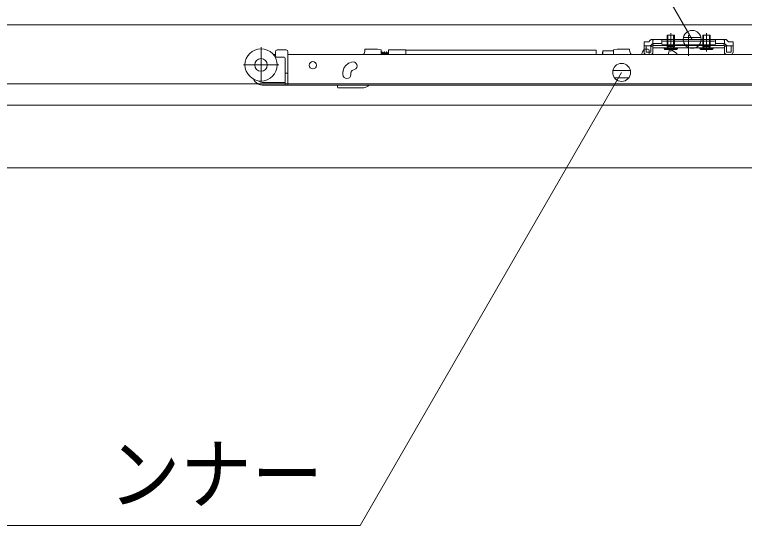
# Model space of a CAD drawing. Units: millimetres, scale not verified. Extents: x -6062 to 6062, y -3045 to 3045.
# Drawn here: x -3785.6 to -3377.3, y 120 to 405.6 of the extents above; entities that cross this region are included whole.
import ezdxf
from ezdxf.enums import TextEntityAlignment as Align

# ---------------------------------------------------------------- set-up
doc = ezdxf.new("R2010")
doc.units = ezdxf.units.MM
doc.header["$LTSCALE"] = 20
doc.layers.add('0-3_2寸法-3', color=7, linetype='Continuous', lineweight=9)
doc.layers.add('0-4_3一般', color=7, linetype='Continuous', lineweight=9)
doc.styles.add('ＭＳ ゴシック', font='')
doc.styles.get('ＭＳ ゴシック').set_extended_font_data('MS Gothic')

# ---------------------------------------------------------------- blocks, each defined once
blk = doc.blocks.new('グループ-156')
at = {"layer": '0-4_3一般'}
for p, q in [((-76990, 8000), (18030, 8000)), ((-32660, 7836.1), (-32660, 7882.1)), ((-32652.4, 7836.1), (-32652.4, 7882.1)), ((-32620, 7699.1), (-32620, 7905.1)), ((-32620, 7867.1), (-32620, 7749.1)), ((-32587.6, 7882.1), (-32587.6, 7836.1)), ((-32420, 7884.2), (-32420, 7730.2)), ((-32420, 7651.9), (-32420, 7853.3)), ((-32260, 7836.1), (-32260, 7882.1)), ((-32260, 7882.1), (-32180, 7882.1)), ((-32252.4, 7836.1), (-32252.4, 7882.1)), ((-32220, 7699.1), (-32220, 7905.1)), ((-32220, 7867.1), (-32220, 7749.1)), ((-32187.6, 7882.1), (-32187.6, 7836.1)), ((-32180, 7882.1), (-32180, 7836.1)), ((-32918, 7764.1), (-32918, 7808.1)), ((-32867.1, 7808.1), (-32918, 7808.1)), ((-32918, 7762.1), (-32894, 7762.1)), ((-32918, 7742.1), (-32918, 7762.1)), ((-32894, 7762.1), (-32894, 7742.1)), ((-32867.1, 7808.1), (-32852.5, 7822.6)), ((-32848, 7762.1), (-32867.1, 7762.1)), ((-32839.1, 7836.1), (-32852.5, 7822.6)), ((-32848, 7762.1), (-32834.5, 7775.6)), ((-32839.1, 7836.1), (-32820, 7836.1)), ((-32820, 7790.1), (-32834.5, 7775.6)), ((-32820, 7836.1), (-32820, 7790.1)), ((-32820, 7826.1), (-32800, 7836.1)), ((-32720, 7836.1), (-32820, 7836.1)), ((-32820, 7780.1), (-32800, 7790.1)), ((-32820, 7790.1), (-32820, 7780.1)), ((-32820, 7790.1), (-32800, 7790.1)), ((-32820, 7766.1), (-32020, 7766.1)), ((-32820, 7766.1), (-32820, 7742.1)), ((-32800, 7790.1), (-32720, 7790.1)), ((-32720, 7836.1), (-32120, 7836.1)), ((-32720, 7825.2), (-32720, 7836.1)), ((-32720, 7784.1), (-32720, 7790.1)), ((-32710, 7815.2), (-32130, 7815.2)), ((-32130, 7774.1), (-32710, 7774.1)), ((-32661, 7722.1), (-32642.8, 7758.9)), ((-32660, 7756.2), (-32660, 7836.1)), ((-32652.4, 7756.2), (-32652.4, 7836.1)), ((-32642.8, 7758.9), (-32620, 7771)), ((-32620, 7713.6), (-32620, 7797.6)), ((-32620, 7771), (-32597.2, 7758.9)), ((-32597.2, 7758.9), (-32579, 7722.1)), ((-32587.6, 7836.1), (-32587.6, 7756.2)), ((-32580, 7836.1), (-32580, 7756.2)), ((-32260, 7756.2), (-32260, 7836.1)), ((-32252.4, 7756.2), (-32252.4, 7836.1)), ((-32220, 7713.6), (-32220, 7797.6)), ((-32187.6, 7836.1), (-32187.6, 7756.2)), ((-32180, 7836.1), (-32180, 7756.2)), ((-32020, 7836.1), (-32120, 7836.1)), ((-32120, 7836.1), (-32120, 7825.2)), ((-32120, 7815.2), (-32120, 7825.2)), ((-32120, 7815.2), (-32120, 7790.1)), ((-32120, 7790.1), (-32120, 7784.1)), ((-32120, 7790.1), (-32040, 7790.1)), ((-32040, 7836.1), (-32020, 7826.1)), ((-32040, 7790.1), (-32020, 7790.1)), ((-32040, 7790.1), (-32020, 7780.1)), ((-32020, 7790.1), (-32020, 7836.1)), ((-32020, 7836.1), (-32000.9, 7836.1)), ((-32005.5, 7775.6), (-32020, 7790.1)), ((-32020, 7780.1), (-32020, 7790.1)), ((-32020, 7766.1), (-32020, 7742.1)), ((-31992, 7762.1), (-32005.5, 7775.6)), ((-32000.9, 7836.1), (-31987.5, 7822.6)), ((-31992, 7762.1), (-31972.9, 7762.1)), ((-31987.5, 7822.6), (-31972.9, 7808.1)), ((-31922, 7808.1), (-31972.9, 7808.1)), ((-31972.9, 7762.1), (-31922, 7762.1)), ((-31946, 7762.1), (-31922, 7762.1)), ((-31946, 7742.1), (-31946, 7762.1)), ((-31922, 7808.1), (-31922, 7764.1)), ((-31922, 7764.1), (-31922, 7762.1)), ((-31922, 7762.1), (-31922, 7742.1)), ((-37203.9, 7747.9), (-37203.9, 7351.9)), ((-37043.9, 7697.9), (-37043.9, 7655.9)), ((-36923.9, 7717.9), (-37023.9, 7717.9)), ((-36903.9, 7697.9), (-36903.9, 7665.1)), ((-36041.5, 7713.9), (-36041.5, 7727.9)), ((-35778.4, 7686.9), (-35778.3, 7687.5)), ((-35584.3, 7716.9), (-35778.3, 7716.9)), ((-35778.3, 7665.9), (-35778.3, 7716.9)), ((-35584.3, 7716.9), (-35584.3, 7665.9)), ((-33454.3, 7715.9), (-35584.3, 7715.9)), ((-33454.3, 7715.9), (-33454.3, 7665.9)), ((-33384.9, 7690.9), (-33384.9, 7665.9)), ((-33259.9, 7705.9), (-33379.9, 7705.9)), ((-33379.9, 7705.9), (-33379.9, 7665.9)), ((-33219.9, 7727.9), (-33259.9, 7717.9)), ((-33259.9, 7705.9), (-33259.9, 7717.9)), ((-33259.9, 7705.9), (-33259.9, 7665.9)), ((-33219.9, 7727.9), (-33079.9, 7727.9)), ((-33079.9, 7713.9), (-33079.9, 7727.9)), ((-32934.4, 7695.9), (-32945.6, 7665.9)), ((-32930.2, 7707.1), (-32934.4, 7695.9)), ((-32918, 7692.1), (-32918, 7742.1)), ((-32902.1, 7726.5), (-32872.9, 7726.5)), ((-32894, 7692.1), (-32894, 7742.1)), ((-32844, 7692.1), (-32894, 7692.1)), ((-32862.9, 7716.5), (-32862.9, 7666.5)), ((-32844, 7692.1), (-32844, 7742.1)), ((-32695, 7742.1), (-32695, 7732.1)), ((-32545, 7742.1), (-32695, 7742.1)), ((-32695, 7732.1), (-32685, 7722.1)), ((-32695, 7732.1), (-32545, 7732.1)), ((-32685, 7722.1), (-32555, 7722.1)), ((-32660, 7756.2), (-32652.4, 7756.2)), ((-32656.2, 7742.1), (-32660, 7756.2)), ((-32656.2, 7742.1), (-32652.4, 7756.2)), ((-32652.4, 7756.2), (-32587.6, 7756.2)), ((-32650.2, 7665.9), (-32635, 7719.3)), ((-32625.4, 7726.5), (-32622.9, 7726.5)), ((-32622.9, 7726.5), (-32552.9, 7676.5)), ((-32587.6, 7756.2), (-32580, 7756.2)), ((-32583.8, 7742.1), (-32587.6, 7756.2)), ((-32580, 7756.2), (-32583.8, 7742.1)), ((-32555, 7722.1), (-32545, 7732.1)), ((-32552.9, 7676.5), (-32552.9, 7665.9)), ((-32545, 7732.1), (-32545, 7742.1)), ((-32256.2, 7742.1), (-32260, 7756.2)), ((-32260, 7756.2), (-32252.4, 7756.2)), ((-32256.2, 7742.1), (-32252.4, 7756.2)), ((-32183.8, 7742.1), (-32187.6, 7756.2)), ((-32180, 7756.2), (-32183.8, 7742.1)), ((-32020, 7742.1), (-32020, 7692.1)), ((-31996, 7742.1), (-31996, 7692.1)), ((-31922, 7742.1), (-31922, 7692.1)), ((-37043.9, 7665.9), (-37066.3, 7665.9)), ((-37045.8, 7635.9), (-37023.9, 7635.9)), ((-36943.9, 7635.9), (-37023.9, 7635.9)), ((-36933.9, 7475.9), (-36933.9, 7625.9)), ((-36903.9, 7665.9), (-30797.9, 7665.9)), ((-36903.9, 7659.9), (-36903.9, 7665.1)), ((-36903.9, 7481.9), (-36903.9, 7659.9)), ((-35852.3, 7670.9), (-35851.6, 7665.9)), ((-35825.3, 7670.9), (-35824.6, 7665.9)), ((-35798.3, 7670.9), (-35797.6, 7665.9)), ((-32844, 7668.1), (-32894, 7668.1)), ((-32862.9, 7665.9), (-32862.9, 7666.5)), ((-31946, 7668.1), (-31996, 7668.1)), ((-37005.9, 7549.9), (-37401.9, 7549.9)), ((-36190.2, 7581.5), (-36208.9, 7574.7)), ((-36933.9, 7455.9), (-36933.9, 7475.9)), ((-36933.9, 7345.9), (-36933.9, 7455.9)), ((-36903.9, 7455.9), (-36933.9, 7455.9)), ((-36903.9, 7470.1), (-36903.9, 7481.9)), ((-36903.9, 7470.1), (-36903.9, 7455.9)), ((-36903.9, 7455.9), (-36903.9, 7345.9)), ((-36287.9, 7441.9), (-36287.9, 7461.9)), ((-36286.3, 7481.4), (-36286.2, 7481.9)), ((-36197.9, 7462.4), (-36197.9, 7461.9)), ((-36197.9, 7461.9), (-36197.9, 7441.9)), ((-36178.2, 7490.1), (-36159.4, 7496.9)), ((-36943.9, 7351.9), (-37173.9, 7351.9)), ((18030, 7340), (-76990, 7340)), ((-37173.9, 7321.9), (-36933.9, 7321.9)), ((-36933.9, 7321.9), (-36933.9, 7345.9)), ((-36903.9, 7321.9), (-36933.9, 7321.9)), ((-36903.9, 7345.9), (-36903.9, 7321.9)), ((-30797.9, 7321.9), (-36903.9, 7321.9)), ((-36347.3, 7301.9), (-36347.3, 7321.9)), ((-36337.3, 7291.9), (-36072.4, 7291.9)), ((-36009.9, 7313.8), (-35999.8, 7321.9)), ((-53348.9, 7100), (-29348.9, 7100)), ((-53000, 6400), (-29640, 6400))]:
    blk.add_line(p, q, dxfattribs=at)
for points in [[(-32660, 7882.1), (-32580, 7882.1), (-32580, 7836.1)], [(-32918, 7764.1), (-32918, 7762.1), (-32867.1, 7762.1)], [(-32720, 7790.1), (-32720, 7815.2), (-32720, 7825.2)], [(-32261, 7722.1), (-32242.8, 7758.9), (-32220, 7771), (-32197.2, 7758.9), (-32179, 7722.1)], [(-35861.5, 7665.9), (-35861.5, 7717.9), (-35901.5, 7727.9), (-36041.5, 7727.9)], [(-35861.5, 7675.8), (-35861.4, 7676.3), (-35861.4, 7676.9), (-35861.3, 7677.4), (-35861.2, 7678), (-35861.2, 7678.7), (-35861.1, 7679.3), (-35861, 7680), (-35861, 7680.6), (-35860.9, 7681.4), (-35860.9, 7682.1), (-35860.8, 7682.9), (-35860.7, 7683.6), (-35860.7, 7684.5), (-35860.6, 7685.3), (-35860.5, 7686.1), (-35860.4, 7686.9), (-35860.2, 7687.7), (-35859.9, 7688.4), (-35859.6, 7689.1), (-35859.1, 7689.8), (-35858.7, 7690.4), (-35858.1, 7691), (-35857.5, 7691.5), (-35856.8, 7692.1), (-35856.1, 7692.6), (-35855.3, 7693), (-35854.4, 7693.5), (-35853.5, 7693.8), (-35852.5, 7694.2), (-35851.6, 7694.4), (-35850.8, 7694.5), (-35850, 7694.5), (-35849.3, 7694.3), (-35848.6, 7694.1), (-35848, 7693.7), (-35847.4, 7693.3), (-35846.9, 7692.7), (-35846.4, 7692), (-35846, 7691.2)], [(-35849.5, 7686.7), (-35849.4, 7686.7), (-35849.2, 7686.7), (-35849.1, 7686.7), (-35849.1, 7686.6), (-35849, 7686.6), (-35849, 7686.5), (-35848.9, 7686.3), (-35848.9, 7686.1), (-35849, 7686), (-35849, 7685.7), (-35849.1, 7685.5), (-35849.2, 7685.2), (-35849.3, 7684.9), (-35849.5, 7684.5), (-35849.6, 7684.2), (-35849.8, 7683.8), (-35850, 7683.4), (-35850.1, 7683), (-35850.3, 7682.6), (-35850.4, 7682.2), (-35850.5, 7681.8), (-35850.6, 7681.4), (-35850.7, 7681), (-35850.8, 7680.6), (-35850.9, 7680.2), (-35851, 7679.8), (-35851.1, 7679.4), (-35851.1, 7679), (-35851.2, 7678.6), (-35851.2, 7678.2), (-35851.3, 7677.8), (-35851.3, 7677.4), (-35851.4, 7677), (-35851.4, 7676.6), (-35851.4, 7676.2), (-35851.5, 7675.8), (-35851.6, 7675.4), (-35851.6, 7674.9), (-35851.7, 7674.5)], [(-35846, 7691.2), (-35845.7, 7690.3), (-35845.4, 7689.2), (-35845.2, 7688.1), (-35845, 7686.9), (-35844.7, 7685.8), (-35844.6, 7684.7), (-35844.4, 7683.6), (-35844.2, 7682.5), (-35844, 7681.5), (-35843.8, 7680.5), (-35843.7, 7679.6), (-35843.5, 7678.7), (-35843.4, 7677.8), (-35843.2, 7676.9), (-35843.1, 7676.1), (-35843, 7675.3), (-35842.9, 7674.6), (-35842.7, 7673.9), (-35842.6, 7673.2), (-35842.5, 7672.5), (-35842.4, 7671.8), (-35842.3, 7671.1), (-35842.2, 7670.5), (-35842.1, 7669.9), (-35842, 7669.2), (-35842, 7668.6), (-35841.9, 7668.1), (-35841.8, 7667.5), (-35841.7, 7666.9), (-35841.6, 7666.4), (-35841.6, 7665.9)], [(-35836, 7665.9), (-35835.9, 7666.5), (-35835.8, 7667.1), (-35835.7, 7667.8), (-35835.6, 7668.4), (-35835.6, 7669.1), (-35835.5, 7669.8), (-35835.4, 7670.6), (-35835.3, 7671.3), (-35835.3, 7672.1), (-35835.2, 7672.9), (-35835.1, 7673.7), (-35835, 7674.5), (-35835, 7675.4), (-35834.9, 7676.2), (-35834.8, 7677.1), (-35834.7, 7678), (-35834.5, 7679), (-35834.3, 7680), (-35834, 7681), (-35833.7, 7682), (-35833.4, 7683.1), (-35833, 7684.2), (-35832.6, 7685.3), (-35832.1, 7686.5), (-35831.6, 7687.7), (-35831.1, 7688.9), (-35830.5, 7690.1), (-35829.9, 7691.4), (-35829.2, 7692.6), (-35828.6, 7693.6), (-35827.9, 7694.4), (-35827.3, 7695.1), (-35826.6, 7695.5), (-35826, 7695.8), (-35825.3, 7695.9), (-35824.7, 7695.8), (-35824, 7695.5), (-35823.4, 7695.1), (-35822.7, 7694.4)], [(-35822.5, 7686.7), (-35822.4, 7686.7), (-35822.3, 7686.7), (-35822.1, 7686.7), (-35822.1, 7686.6), (-35822, 7686.6), (-35822, 7686.5), (-35821.9, 7686.3), (-35821.9, 7686.2), (-35822, 7686), (-35822, 7685.7), (-35822.1, 7685.5), (-35822.2, 7685.2), (-35822.3, 7684.9), (-35822.5, 7684.5), (-35822.6, 7684.2), (-35822.8, 7683.8), (-35823, 7683.4), (-35823.1, 7683), (-35823.3, 7682.6), (-35823.4, 7682.2), (-35823.5, 7681.8), (-35823.6, 7681.4), (-35823.7, 7681), (-35823.8, 7680.6), (-35823.9, 7680.2), (-35824, 7679.8), (-35824.1, 7679.4), (-35824.1, 7679), (-35824.2, 7678.6), (-35824.2, 7678.2), (-35824.3, 7677.8), (-35824.3, 7677.4), (-35824.4, 7677), (-35824.4, 7676.6), (-35824.4, 7676.2), (-35824.5, 7675.8), (-35824.6, 7675.4), (-35824.6, 7674.9), (-35824.7, 7674.5)], [(-35822.7, 7694.4), (-35822.1, 7693.6), (-35821.5, 7692.6), (-35820.8, 7691.4), (-35820.2, 7690.1), (-35819.6, 7688.9), (-35819.1, 7687.6), (-35818.6, 7686.5), (-35818.1, 7685.3), (-35817.7, 7684.2), (-35817.3, 7683.1), (-35816.9, 7682), (-35816.6, 7681), (-35816.4, 7680), (-35816.1, 7679), (-35816, 7678), (-35815.8, 7677.1), (-35815.7, 7676.2), (-35815.6, 7675.3), (-35815.5, 7674.5), (-35815.5, 7673.7), (-35815.4, 7672.9), (-35815.3, 7672.1), (-35815.2, 7671.3), (-35815.1, 7670.6), (-35815, 7669.8), (-35815, 7669.1), (-35814.9, 7668.4), (-35814.8, 7667.8), (-35814.7, 7667.1), (-35814.7, 7666.5), (-35814.6, 7665.9)], [(-35809, 7665.9), (-35808.9, 7666.5), (-35808.8, 7667.1), (-35808.7, 7667.8), (-35808.6, 7668.4), (-35808.6, 7669.1), (-35808.5, 7669.8), (-35808.4, 7670.6), (-35808.3, 7671.3), (-35808.3, 7672.1), (-35808.2, 7672.9), (-35808.1, 7673.7), (-35808, 7674.5), (-35808, 7675.4), (-35807.9, 7676.2), (-35807.8, 7677.1), (-35807.7, 7678), (-35807.5, 7679), (-35807.3, 7680), (-35807, 7681), (-35806.7, 7682), (-35806.4, 7683.1), (-35806, 7684.2), (-35805.6, 7685.3), (-35805.1, 7686.5), (-35804.6, 7687.7), (-35804.1, 7688.9), (-35803.5, 7690.1), (-35802.9, 7691.4), (-35802.2, 7692.6), (-35801.6, 7693.6), (-35800.9, 7694.4), (-35800.3, 7695.1), (-35799.6, 7695.5), (-35799, 7695.8), (-35798.3, 7695.9), (-35797.7, 7695.8), (-35797, 7695.5), (-35796.4, 7695.1), (-35795.7, 7694.4)], [(-35795.5, 7686.7), (-35795.4, 7686.7), (-35795.2, 7686.7), (-35795.1, 7686.7), (-35795.1, 7686.6), (-35795, 7686.6), (-35795, 7686.5), (-35794.9, 7686.3), (-35794.9, 7686.1), (-35795, 7686), (-35795, 7685.7), (-35795.1, 7685.5), (-35795.2, 7685.2), (-35795.3, 7684.9), (-35795.5, 7684.5), (-35795.6, 7684.2), (-35795.8, 7683.8), (-35796, 7683.4), (-35796.1, 7683), (-35796.3, 7682.6), (-35796.4, 7682.2), (-35796.5, 7681.8), (-35796.6, 7681.4), (-35796.7, 7681), (-35796.8, 7680.6), (-35796.9, 7680.2), (-35797, 7679.8), (-35797.1, 7679.4), (-35797.1, 7679), (-35797.2, 7678.6), (-35797.2, 7678.2), (-35797.3, 7677.8), (-35797.3, 7677.4), (-35797.4, 7677), (-35797.4, 7676.6), (-35797.4, 7676.2), (-35797.5, 7675.8), (-35797.6, 7675.4), (-35797.6, 7674.9), (-35797.7, 7674.5)], [(-35795.7, 7694.4), (-35795.1, 7693.6), (-35794.5, 7692.6), (-35793.8, 7691.4), (-35793.2, 7690.1), (-35792.6, 7688.9), (-35792.1, 7687.6), (-35791.6, 7686.5), (-35791.1, 7685.3), (-35790.7, 7684.2), (-35790.3, 7683.1), (-35789.9, 7682), (-35789.6, 7681), (-35789.4, 7680), (-35789.1, 7679), (-35789, 7678), (-35788.8, 7677.1), (-35788.7, 7676.2), (-35788.6, 7675.3), (-35788.5, 7674.5), (-35788.5, 7673.7), (-35788.4, 7672.9), (-35788.3, 7672.1), (-35788.2, 7671.3), (-35788.1, 7670.6), (-35788.1, 7669.8), (-35788, 7669.1), (-35787.9, 7668.4), (-35787.8, 7667.8), (-35787.7, 7667.1), (-35787.7, 7666.5), (-35787.6, 7665.9)], [(-35782, 7665.9), (-35781.9, 7666.4), (-35781.8, 7667), (-35781.7, 7667.5), (-35781.7, 7668.1), (-35781.6, 7668.6), (-35781.5, 7669.2), (-35781.4, 7669.7), (-35781.4, 7670.2), (-35781.3, 7670.8), (-35781.2, 7671.3), (-35781.1, 7671.9), (-35781.1, 7672.4), (-35781, 7672.9), (-35780.9, 7673.5), (-35780.8, 7674), (-35780.7, 7674.6), (-35780.7, 7675.1), (-35780.6, 7675.7), (-35780.5, 7676.2), (-35780.4, 7676.7), (-35780.4, 7677.3), (-35780.3, 7677.8), (-35780.2, 7678.4), (-35780.1, 7678.9), (-35780, 7679.4), (-35779.9, 7680), (-35779.8, 7680.5), (-35779.7, 7681.1), (-35779.6, 7681.6), (-35779.5, 7682.1), (-35779.4, 7682.7), (-35779.3, 7683.2), (-35779.2, 7683.7), (-35779.1, 7684.3), (-35778.9, 7684.8), (-35778.8, 7685.3), (-35778.7, 7685.9), (-35778.6, 7686.4), (-35778.4, 7686.9)], [(-32820, 7692.1), (-32820, 7742.1), (-32020, 7742.1)], [(-32295, 7732.1), (-32285, 7722.1), (-32155, 7722.1), (-32145, 7732.1)], [(-32252.4, 7756.2), (-32187.6, 7756.2), (-32180, 7756.2)], [(-31946, 7742.1), (-31946, 7692.1), (-31996, 7692.1)], [(-35851.7, 7674.5), (-35851.7, 7674.1), (-35851.8, 7673.6), (-35851.9, 7673.2), (-35851.9, 7672.8), (-35852, 7672.3), (-35852.1, 7671.9), (-35852.1, 7671.4), (-35852.2, 7671), (-35852.3, 7670.6), (-35852.4, 7670.1), (-35852.4, 7669.7), (-35852.5, 7669.3), (-35852.5, 7668.9), (-35852.6, 7668.5), (-35852.7, 7668.1), (-35852.7, 7667.7), (-35852.8, 7667.4), (-35852.8, 7667), (-35852.9, 7666.6), (-35852.9, 7666.3), (-35853, 7665.9)], [(-35824.7, 7674.5), (-35824.7, 7674.1), (-35824.8, 7673.6), (-35824.9, 7673.2), (-35824.9, 7672.8), (-35825, 7672.3), (-35825.1, 7671.9), (-35825.1, 7671.4), (-35825.2, 7671), (-35825.3, 7670.6), (-35825.4, 7670.1), (-35825.4, 7669.7), (-35825.5, 7669.3), (-35825.5, 7668.9), (-35825.6, 7668.5), (-35825.7, 7668.1), (-35825.7, 7667.7), (-35825.8, 7667.4), (-35825.8, 7667), (-35825.9, 7666.6), (-35825.9, 7666.3), (-35826, 7665.9)], [(-35797.7, 7674.5), (-35797.7, 7674.1), (-35797.8, 7673.6), (-35797.9, 7673.2), (-35797.9, 7672.8), (-35798, 7672.3), (-35798.1, 7671.9), (-35798.1, 7671.4), (-35798.2, 7671), (-35798.3, 7670.6), (-35798.4, 7670.1), (-35798.4, 7669.7), (-35798.5, 7669.3), (-35798.5, 7668.9), (-35798.6, 7668.5), (-35798.7, 7668.1), (-35798.7, 7667.7), (-35798.8, 7667.4), (-35798.8, 7667), (-35798.9, 7666.6), (-35798.9, 7666.3), (-35799, 7665.9)], [(-36287.9, 7461.9), (-36287.9, 7462.4), (-36287.9, 7462.9), (-36287.9, 7463.4), (-36287.9, 7463.9), (-36287.9, 7464.4), (-36287.9, 7464.9), (-36287.9, 7465.4), (-36287.8, 7465.9), (-36287.8, 7466.4), (-36287.8, 7466.9), (-36287.8, 7467.4), (-36287.7, 7467.9), (-36287.7, 7468.4), (-36287.7, 7468.9), (-36287.7, 7469.4), (-36287.6, 7469.9), (-36287.6, 7470.4), (-36287.5, 7470.9), (-36287.5, 7471.4), (-36287.5, 7471.9), (-36287.4, 7472.4), (-36287.4, 7472.9), (-36287.3, 7473.4), (-36287.3, 7473.9), (-36287.2, 7474.4), (-36287.2, 7474.9), (-36287.1, 7475.4), (-36287, 7475.9), (-36287, 7476.4), (-36286.9, 7476.9), (-36286.9, 7477.4), (-36286.8, 7477.9), (-36286.7, 7478.4), (-36286.7, 7478.9), (-36286.6, 7479.4), (-36286.5, 7479.9), (-36286.5, 7480.4), (-36286.4, 7480.9), (-36286.3, 7481.4)], [(-36190.3, 7481.9), (-36190.6, 7481.5), (-36190.9, 7481), (-36191.2, 7480.6), (-36191.6, 7480.1), (-36191.9, 7479.7), (-36192.2, 7479.2), (-36192.5, 7478.8), (-36192.8, 7478.3), (-36193, 7477.9), (-36193.3, 7477.4), (-36193.6, 7476.9), (-36193.9, 7476.4), (-36194.1, 7476), (-36194.4, 7475.5), (-36194.6, 7475), (-36194.9, 7474.5), (-36195.1, 7474), (-36195.3, 7473.5), (-36195.5, 7473), (-36195.8, 7472.5), (-36196, 7472), (-36196.2, 7471.5), (-36196.3, 7470.9), (-36196.5, 7470.4), (-36196.7, 7469.9), (-36196.8, 7469.4), (-36197, 7468.9), (-36197.1, 7468.3), (-36197.2, 7467.8), (-36197.4, 7467.3), (-36197.5, 7466.8), (-36197.5, 7466.2), (-36197.6, 7465.7), (-36197.7, 7465.1), (-36197.8, 7464.6), (-36197.8, 7464.1), (-36197.8, 7463.5), (-36197.9, 7463), (-36197.9, 7462.4)]]:
    blk.add_lwpolyline(points, dxfattribs=at)
blk.add_lwpolyline([(-32145, 7732.1), (-32145, 7742.1), (-32295, 7742.1), (-32295, 7732.1)], close=True, dxfattribs=at)
for centre, radius in [((-37203.9, 7549.9), 180), ((-37203.9, 7549.9), 70), ((-36623.9, 7545.9), 41)]:
    blk.add_circle(centre, radius, dxfattribs=at)
for centre, radius, start, end in [((-32867.1, 7808.1), 46, 270, 315), ((-32820, 7790.1), 46, 90, 135), ((-32820, 7742.1), 24, 90, 180), ((-32710, 7825.2), 10, 180, 270), ((-32710, 7784.1), 10, 180, 270), ((-32130, 7825.2), 10, 270, 0), ((-32130, 7784.1), 10, 270, 0), ((-32020, 7790.1), 46, 45, 90), ((-32020, 7742.1), 24, 0, 90), ((-31972.9, 7808.1), 46, 225, 270), ((-37023.9, 7697.9), 20, 90, 180), ((-36923.9, 7697.9), 20, 0, 90), ((-36121.5, 7713.9), 80, 323.1301, 0), ((-33379.9, 7690.9), 5, 90, 180), ((-32999.9, 7713.9), 80, 180, 216.8699), ((-32902.1, 7696.5), 30, 90, 159.44395), ((-32894, 7692.1), 24, 180, 270), ((-32872.9, 7716.5), 10, 0, 90), ((-32844, 7692.1), 24, 270, 0), ((-32625.4, 7716.5), 10, 90, 164.0546), ((-31996, 7692.1), 24, 180, 270), ((-31946, 7692.1), 24, 270, 0), ((-37023.9, 7655.9), 20, 180, 270), ((-36943.9, 7625.9), 10, 0, 90), ((-36167.9, 7461.9), 120, 110, 170.40593), ((-36174.8, 7539.2), 45, 290, 110), ((-36242.9, 7441.9), 45, 180, 0), ((-36167.9, 7461.9), 30, 110, 138.18969), ((-37173.9, 7451.9), 130, 207.8267, 270), ((-37173.9, 7451.9), 100, 232.49603, 270), ((-36943.9, 7361.9), 10, 270, 0), ((-36337.3, 7301.9), 10, 180, 270), ((-36072.4, 7391.9), 100, 270, 308.65981)]:
    blk.add_arc(centre, radius, start, end, dxfattribs=at)
blk = doc.blocks.new('グループ-157')
at = {"layer": '0-4_3一般'}
blk.add_line((-78696.5, 8000), (19903.5, 8000), dxfattribs=at)
blk = doc.blocks.new('グループ-158')
at = {"layer": '0-4_3一般'}
for name in ['グループ-157', 'グループ-156']:
    blk.add_blockref(name, (0, 0), dxfattribs=at)

msp = doc.modelspace()

# ---------------------------------------------------------------- linework, layer by layer
at = {"layer": '0-3_2寸法-3'}
for p, q in [((-3406.33, 396.8), (-3406.67, 396.8)), ((-3406.33, 396.8), (-3406.67, 396.8)), ((-3401.61, 392.8), (-3411.39, 392.8)), ((-3402.5, 388.8), (-3410.5, 388.8)), ((-3445.8, 378.29), (-3446.15, 378.29)), ((-3445.8, 378.29), (-3446.15, 378.29)), ((-3441.08, 374.29), (-3450.87, 374.29)), ((-3441.98, 370.29), (-3449.97, 370.29))]:
    msp.add_line(p, q, dxfattribs=at)
for points in [[(-3406.5, 391.8), (-3497.83, 550), (-4099.76, 550)], [(-4191.06, 120), (-3592.22, 120), (-3445.98, 373.3)]]:
    msp.add_lwpolyline(points, dxfattribs=at)
for centre in [(-3406.5, 391.8), (-3406.5, 391.8), (-3445.98, 373.3), (-3445.98, 373.3)]:
    msp.add_circle(centre, 5.01, dxfattribs=at)

# ---------------------------------------------------------------- block references
at = {"layer": '0-4_3一般', "xscale": 0.05, "yscale": 0.05}
msp.add_blockref('グループ-158', (-1787.5, 0), dxfattribs=at)

# ---------------------------------------------------------------- texts
at = {"layer": '0-3_2寸法-3', "style": 'ＭＳ ゴシック', "width": 0.9}
msp.add_text('ンナー', height=32.55, dxfattribs=at).set_placement((-3732.85, 122.77), align=Align.BOTTOM_LEFT)

doc.saveas('drawing.dxf')
